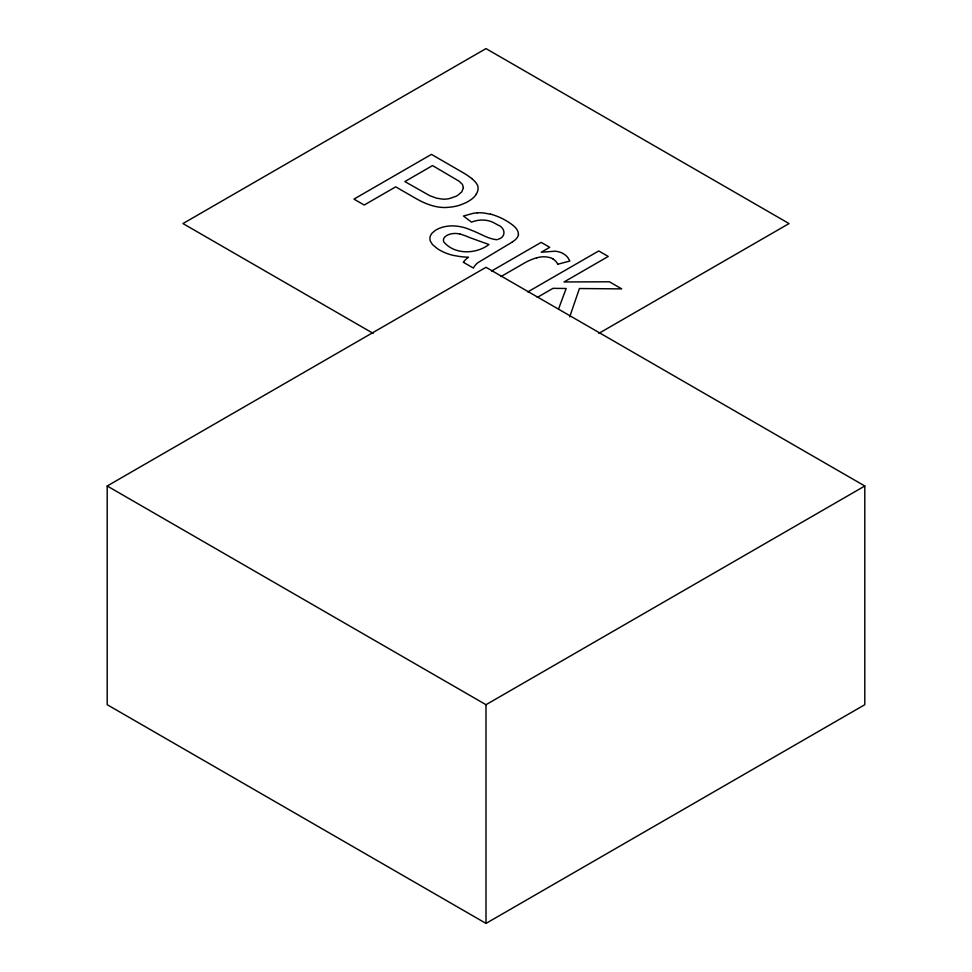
<?xml version="1.0" encoding="UTF-8"?>
<svg xmlns="http://www.w3.org/2000/svg" width="972" height="972" viewBox="0 0 972 972"><rect width="100%" height="100%" fill="white"/><g stroke="black" fill="none" stroke-linecap="round" stroke-linejoin="round"><path stroke-width="1.46" d="M518.416 234.653C518.562 228.493 512.329 224.678 507.797 221.689A79.583 45.939 0 0 0 505.173 220.146A53.096 30.654 0 0 0 490.508 214.107M569.701 316.884L579.433 288.526L621.716 288.891L609.408 281.783L564.052 281.965L608.241 256.45L598.728 250.958L527.808 291.904M558.56 308.95L566.166 288.49L553.007 288.344L537.297 297.408M512.353 241.943L514.905 240.096A21.627 12.478 0 0 0 518.526 234.653M107.199 486L486 267.3L864.801 486L864.801 704.7L486 923.4L107.199 704.7L107.199 486L486 704.7L864.801 486M491.565 271.03L541.173 242.38L549.727 247.325L541.222 252.246L555.146 251.189A15.212 8.784 0 0 1 563.177 253.607A23.68 13.681 0 0 1 568 257.823L569.871 261.031L557.77 264.238M500.945 276.595L523.932 263.315A52.877 30.533 0 0 1 536.593 257.787M598.825 333.384L789.045 223.56L486 48.6L182.955 223.56L373.175 333.384M498.186 239.234C506.631 236.986 505.233 227.412 497.7 224.933A48.369 27.921 0 0 0 495.161 223.499C488.017 219.186 479.147 219.113 471.505 222.126L463.474 216.015L473.121 213.354A25.102 14.495 0 0 1 477.288 212.856M497.312 239.72C488.649 239.258 480.132 233.426 471.797 230.4A69.607 40.192 0 0 0 466.293 228.238A32.902 19.003 0 0 0 456.318 226.087A22.235 12.83 0 0 0 445.929 226.44A22.016 12.709 0 0 0 436.537 229.696A26.523 15.321 0 0 0 434.873 230.729L432.297 232.94A20.303 11.725 0 0 0 430.025 237.217L429.94 239.221A20.886 12.053 0 0 0 430.414 241.275L432.589 244.665L437.461 248.71A49.681 28.686 0 0 0 440.34 250.448A41.905 24.191 0 0 0 451.956 255.065A35.454 20.473 0 0 0 453.705 255.454L459.477 256.462A62.609 36.146 0 0 0 468.492 257.24A28.99 16.743 0 0 0 463.389 262.331M490.423 214.205L484.105 213.038A22.137 12.782 0 0 0 477.288 212.856M460.06 234.045L464.555 235.491A96.872 55.926 0 0 1 469.804 237.63L488.952 244.519C476.025 254.36 454.568 254.895 443.779 241.894A11.798 6.816 0 0 1 443.463 240.716L443.487 239.586A11.348 6.549 0 0 1 446.039 235.953A11.798 6.816 0 0 1 460.108 234.07M463.474 262.343L473.413 268.078A30.12 17.387 0 0 1 477.726 262.792L509.498 243.729A101.89 58.818 0 0 0 512.353 241.943M471.724 178.484L467.289 175.288A142.179 82.085 0 0 0 462.526 172.348L431.447 154.378L353.954 199.114L364.208 205.031L395.713 186.843L415.591 198.324C425.469 204.023 436.78 208.482 448.396 207.328A32.55 18.796 0 0 0 460.315 204.995L465.649 202.808A41.638 24.033 0 0 0 468.881 201.046A33.971 19.61 0 0 0 476.462 194.023M486 704.7L486 923.4M476.304 193.987A27.544 15.904 0 0 0 477.677 185.616A33.765 19.501 0 0 0 471.602 178.532M536.678 257.884A13.9 8.031 0 0 1 553.092 258.868M552.934 258.965A19.659 11.348 0 0 1 557.685 264.25M463.413 187.632L461.858 191.8L457.885 195.19A28.237 16.293 0 0 1 455.589 196.453L449.368 198.592A16.548 9.55 0 0 1 442.697 199.151L436.501 198.167L429.733 195.664L404.862 181.57L432.552 165.58L459.112 181.217L462.465 184.449L463.413 187.632"/></g></svg>
